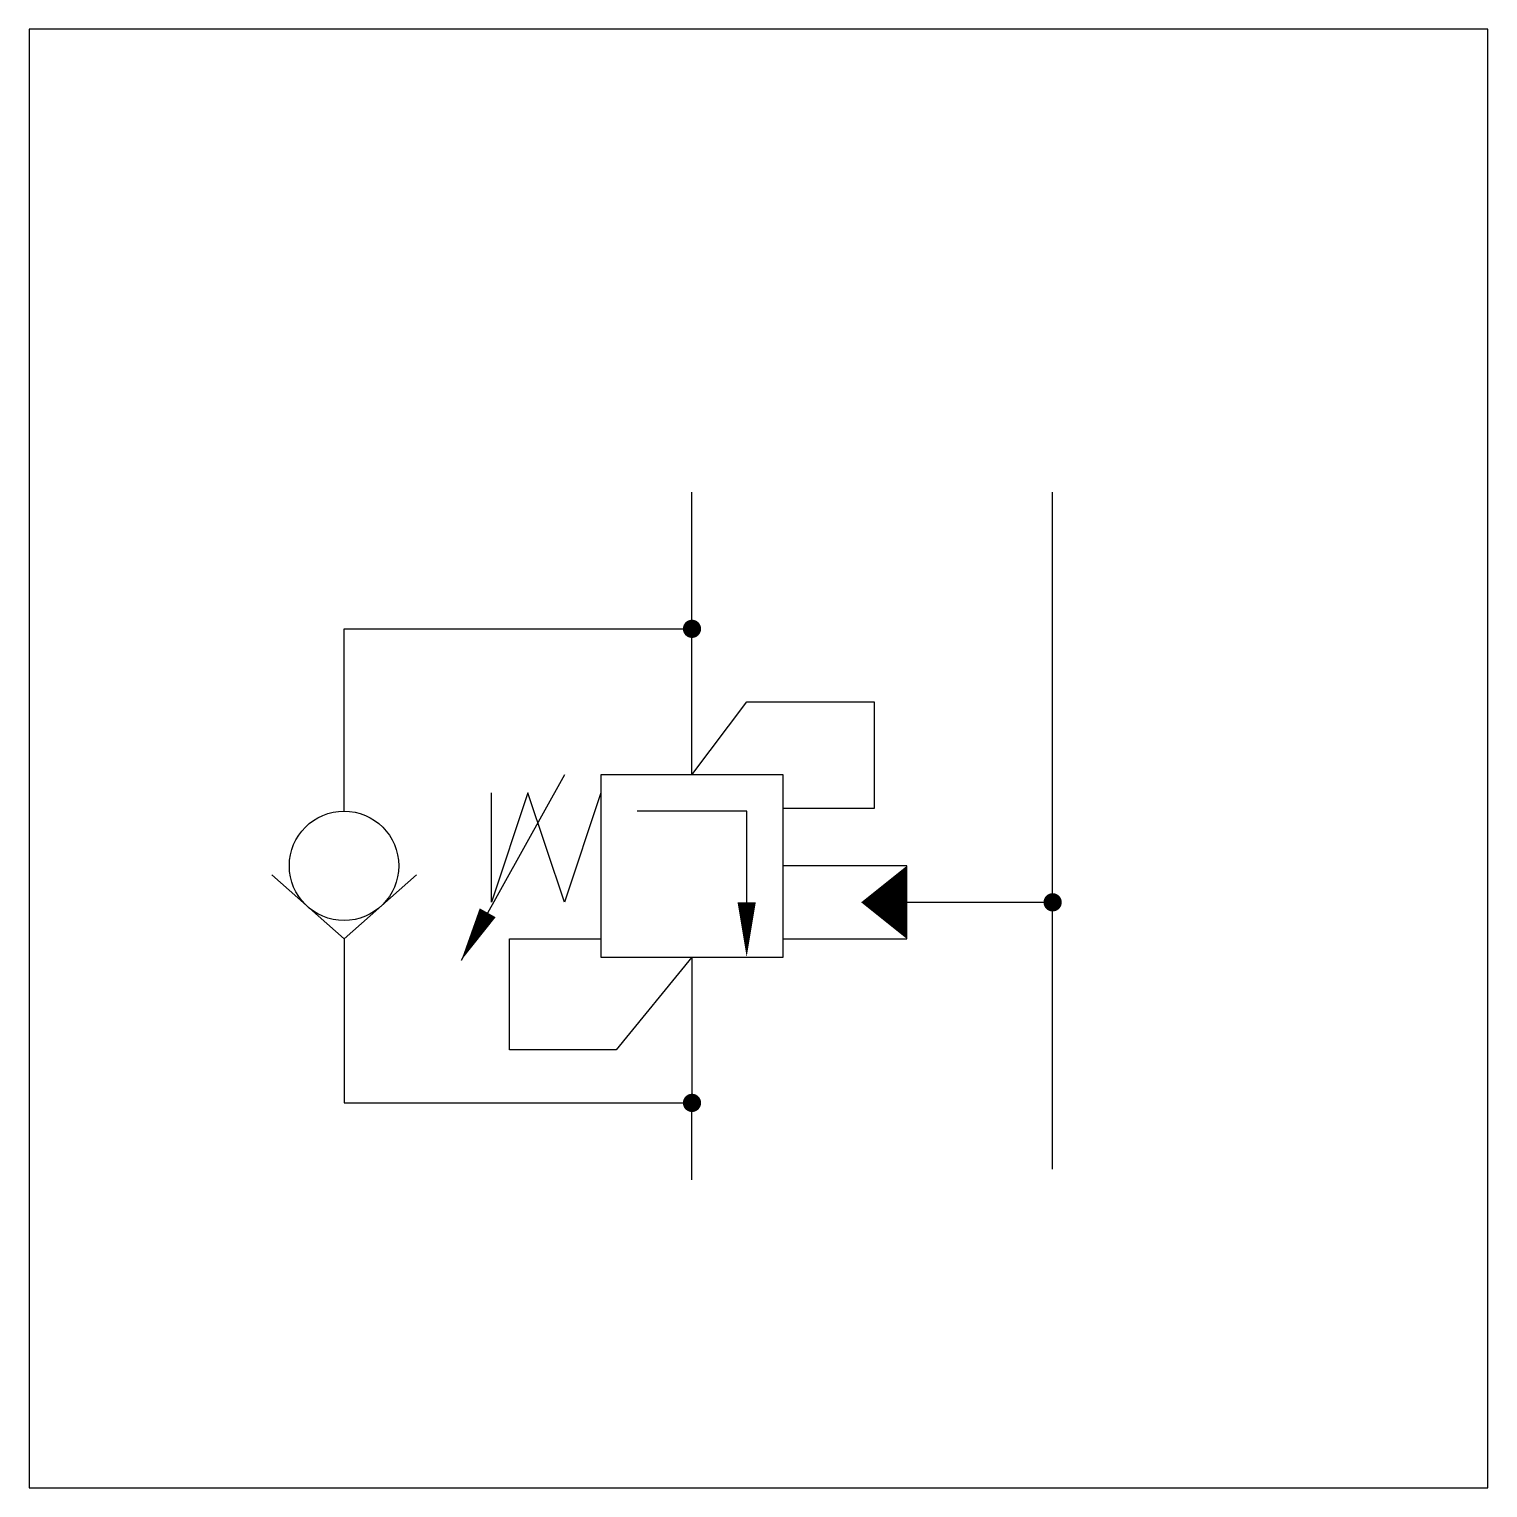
# Paper-space layout 'CBV' of a CAD drawing. Header units: inches. Extents: x 2.09 to 7.09, y 2.86 to 7.86.
import ezdxf
from ezdxf.lldxf.tags import DXFTag

# ---------------------------------------------------------------- set-up
doc = ezdxf.new("R2010")
doc.units = ezdxf.units.IN
doc.header["$LTSCALE"] = 0.25
doc.header["$MEASUREMENT"] = 0
tags = doc.linetypes.add('HIDDEN', pattern=[0.375, 0.25, -0.125]).pattern_tags.tags
tags[6:7] = [DXFTag(74, 4), DXFTag(75, 0), DXFTag(340, '0'), DXFTag(46, 1.0), DXFTag(50, 0.0), DXFTag(44, 0.0), DXFTag(45, 0.0)]
tags[4:5] = [DXFTag(74, 4), DXFTag(75, 0), DXFTag(340, '0'), DXFTag(46, 1.0), DXFTag(50, 0.0), DXFTag(44, 0.0), DXFTag(45, 0.0)]
tags = doc.linetypes.add('HIDDEN4', pattern=[0.09375, 0.0625, -0.03125]).pattern_tags.tags
tags[6:7] = [DXFTag(74, 4), DXFTag(75, 0), DXFTag(340, '0'), DXFTag(46, 1.0), DXFTag(50, 0.0), DXFTag(44, 0.0), DXFTag(45, 0.0)]
tags[4:5] = [DXFTag(74, 4), DXFTag(75, 0), DXFTag(340, '0'), DXFTag(46, 1.0), DXFTag(50, 0.0), DXFTag(44, 0.0), DXFTag(45, 0.0)]

psp = doc.layouts.new('CBV')

# ---------------------------------------------------------------- linework, layer by layer
for p, q in [((3.1712, 5.8032), (4.3638, 5.8032)), ((3.9263, 5.3032), (3.5725, 4.666)), ((4.6763, 5.3032), (4.0513, 5.3032)), ((4.0513, 5.3032), (4.0513, 4.6782)), ((4.6763, 4.6782), (4.6763, 5.3032)), ((3.8013, 5.2407), (3.6763, 4.8657)), ((3.6763, 4.8657), (3.6763, 5.2407)), ((3.9263, 4.8657), (3.8013, 5.2407)), ((4.0513, 5.2407), (3.9263, 4.8657)), ((4.0513, 4.6782), (4.6763, 4.6782)), ((3.1712, 4.1782), (4.3638, 4.1782))]:
    psp.add_line(p, q)
psp.add_lwpolyline([(2.0918, 2.8587), (7.0918, 2.8587), (7.0918, 7.8587), (2.0918, 7.8587)], close=True)
for points in [[(4.3638, 5.8032), (4.3638, 6.272)], [(5.5988, 6.272), (5.5988, 3.9506)], [(3.1712, 5.1782), (3.1712, 5.8032)], [(4.3482, 5.8032), (4.3638, 5.8032)], [(4.3638, 5.3032), (4.3638, 5.8032)], [(4.5513, 4.8657), (4.5513, 5.1782), (4.1763, 5.1782)], [(3.1712, 4.7407), (2.9231, 4.9595)], [(3.1712, 4.7407), (3.4192, 4.9595)], [(4.6763, 4.7407), (5.1, 4.7407), (5.1, 4.9907), (4.6763, 4.9907)], [(3.1712, 4.7407), (3.1712, 4.1782)], [(4.3638, 4.6782), (4.3638, 4.1782)], [(4.3482, 4.1782), (4.3638, 4.1782)], [(4.3638, 3.9146), (4.3638, 4.1782)]]:
    psp.add_lwpolyline(points)
at = {"const_width": 0.0312}
for points in [[(4.3482, 5.8032, 1), (4.3794, 5.8032, 1)], [(5.5844, 4.8657, 1), (5.6157, 4.8657, 1)], [(4.3482, 4.1782, 1), (4.3794, 4.1782, 1)]]:
    psp.add_lwpolyline(points, format="xyb", close=True, dxfattribs=at)
at = {"color": 1, "linetype": 'HIDDEN4', "ltscale": 5, "flags": 128}
for points in [[(4.3638, 5.3032), (4.5513, 5.5532), (4.9888, 5.5532), (4.9888, 5.1878), (4.6763, 5.1878)], [(4.3638, 4.6782), (4.1037, 4.3599), (3.7388, 4.3599), (3.7388, 4.7407), (4.0513, 4.7407)]]:
    psp.add_lwpolyline(points, dxfattribs=at)
for points in [[(5.1, 4.8657, 0.25, 0, 0), (4.9437, 4.8657, 0, 0, 0)], [(3.5725, 4.666, 0, 0.0625, 0), (3.6635, 4.8299, 0.0625, 0.0625, 0)], [(4.5513, 4.6782, 0, 0.0625, 0), (4.5513, 4.8657, 0.0625, 0.0625, 0)]]:
    psp.add_lwpolyline(points, format="xyseb")
at = {"color": 1, "linetype": 'HIDDEN'}
psp.add_lwpolyline([(5.1, 4.8657), (5.5988, 4.8657)], dxfattribs=at)
psp.add_circle((3.1712, 4.9907), 0.1875)

doc.saveas('drawing.dxf')
